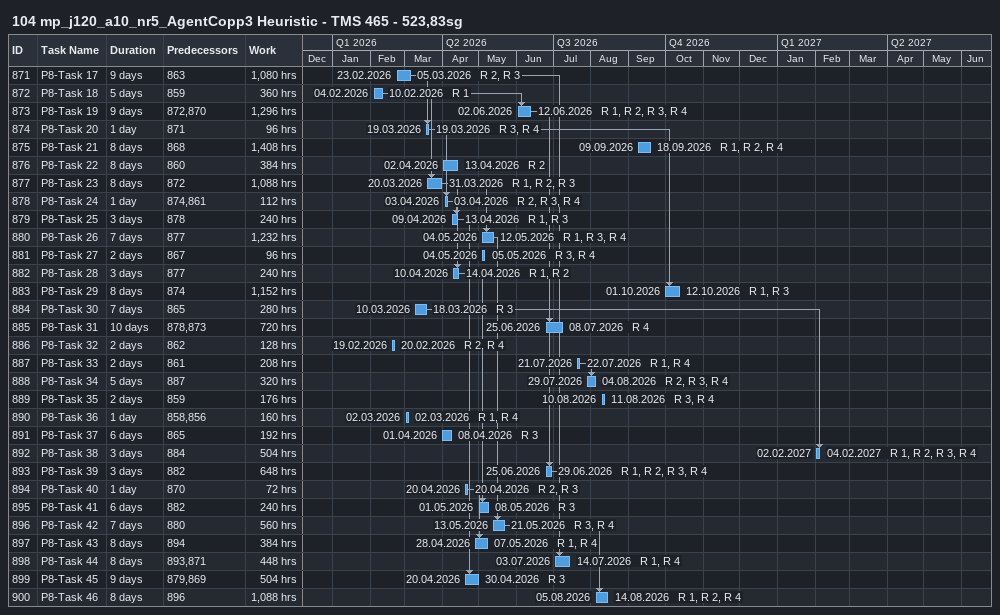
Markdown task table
104 mp_j120_a10_nr5_AgentCopp3 Heuristic - TMS 465 - 523,83sg

| ID | Task | Duration | Start | Finish | Predecessors | Resources | Work (h) |
|---|---|---|---|---|---|---|---|
| 871 | P8-Task 17 | 9d | 2026-02-23 | 2026-03-05 | 863 | R 2, R 3 | 1080 |
| 872 | P8-Task 18 | 5d | 2026-02-04 | 2026-02-10 | 859 | R 1 | 360 |
| 873 | P8-Task 19 | 9d | 2026-06-02 | 2026-06-12 | 872, 870 | R 1, R 2, R 3, R 4 | 1296 |
| 874 | P8-Task 20 | 1d | 2026-03-19 | 2026-03-19 | 871 | R 3, R 4 | 96 |
| 875 | P8-Task 21 | 8d | 2026-09-09 | 2026-09-18 | 868 | R 1, R 2, R 4 | 1408 |
| 876 | P8-Task 22 | 8d | 2026-04-02 | 2026-04-13 | 860 | R 2 | 384 |
| 877 | P8-Task 23 | 8d | 2026-03-20 | 2026-03-31 | 872 | R 1, R 2, R 3 | 1088 |
| 878 | P8-Task 24 | 1d | 2026-04-03 | 2026-04-03 | 874, 861 | R 2, R 3, R 4 | 112 |
| 879 | P8-Task 25 | 3d | 2026-04-09 | 2026-04-13 | 878 | R 1, R 3 | 240 |
| 880 | P8-Task 26 | 7d | 2026-05-04 | 2026-05-12 | 877 | R 1, R 3, R 4 | 1232 |
| 881 | P8-Task 27 | 2d | 2026-05-04 | 2026-05-05 | 867 | R 3, R 4 | 96 |
| 882 | P8-Task 28 | 3d | 2026-04-10 | 2026-04-14 | 877 | R 1, R 2 | 240 |
| 883 | P8-Task 29 | 8d | 2026-10-01 | 2026-10-12 | 874 | R 1, R 3 | 1152 |
| 884 | P8-Task 30 | 7d | 2026-03-10 | 2026-03-18 | 865 | R 3 | 280 |
| 885 | P8-Task 31 | 10d | 2026-06-25 | 2026-07-08 | 878, 873 | R 4 | 720 |
| 886 | P8-Task 32 | 2d | 2026-02-19 | 2026-02-20 | 862 | R 2, R 4 | 128 |
| 887 | P8-Task 33 | 2d | 2026-07-21 | 2026-07-22 | 861 | R 1, R 4 | 208 |
| 888 | P8-Task 34 | 5d | 2026-07-29 | 2026-08-04 | 887 | R 2, R 3, R 4 | 320 |
| 889 | P8-Task 35 | 2d | 2026-08-10 | 2026-08-11 | 859 | R 3, R 4 | 176 |
| 890 | P8-Task 36 | 1d | 2026-03-02 | 2026-03-02 | 858, 856 | R 1, R 4 | 160 |
| 891 | P8-Task 37 | 6d | 2026-04-01 | 2026-04-08 | 865 | R 3 | 192 |
| 892 | P8-Task 38 | 3d | 2027-02-02 | 2027-02-04 | 884 | R 1, R 2, R 3, R 4 | 504 |
| 893 | P8-Task 39 | 3d | 2026-06-25 | 2026-06-29 | 882 | R 1, R 2, R 3, R 4 | 648 |
| 894 | P8-Task 40 | 1d | 2026-04-20 | 2026-04-20 | 870 | R 2, R 3 | 72 |
| 895 | P8-Task 41 | 6d | 2026-05-01 | 2026-05-08 | 882 | R 3 | 240 |
| 896 | P8-Task 42 | 7d | 2026-05-13 | 2026-05-21 | 880 | R 3, R 4 | 560 |
| 897 | P8-Task 43 | 8d | 2026-04-28 | 2026-05-07 | 894 | R 1, R 4 | 384 |
| 898 | P8-Task 44 | 8d | 2026-07-03 | 2026-07-14 | 893, 871 | R 1, R 4 | 448 |
| 899 | P8-Task 45 | 9d | 2026-04-20 | 2026-04-30 | 879, 869 | R 3 | 504 |
| 900 | P8-Task 46 | 8d | 2026-08-05 | 2026-08-14 | 896 | R 1, R 2, R 4 | 1088 |
